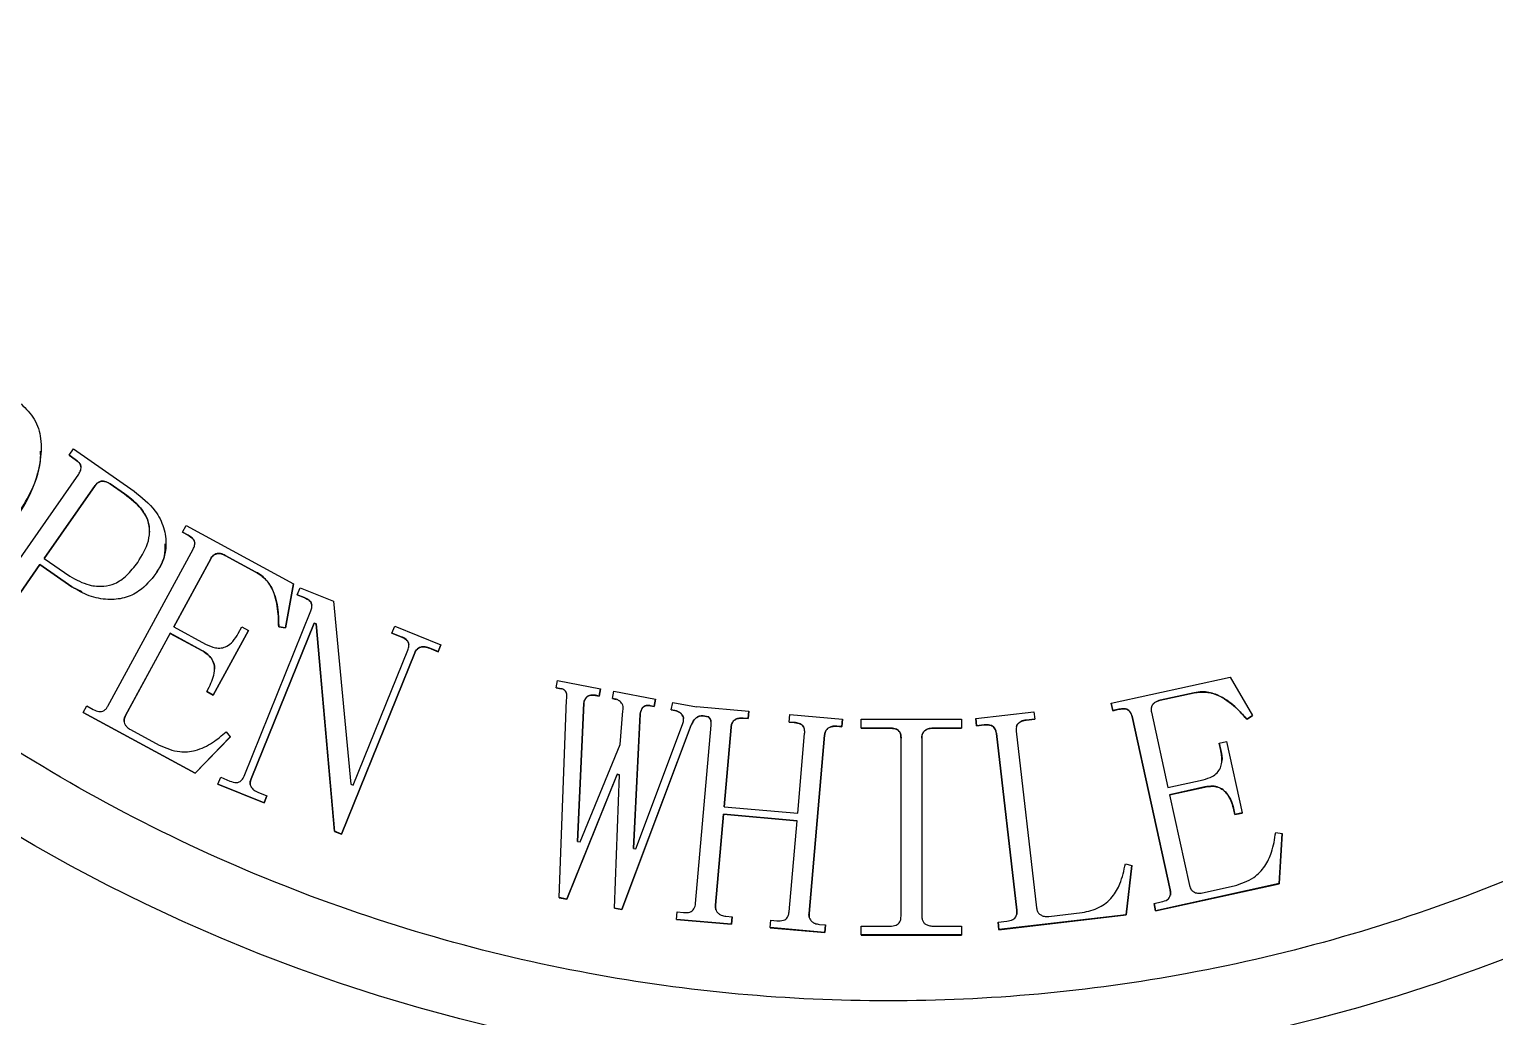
# Model space of a CAD drawing. Header units: millimetres. Extents: x 1852 to 4288, y 681 to 2404.
# Drawn here: x 3717 to 3778.1, y 2055.1 to 2096.3 of the extents above; entities that cross this region are included whole.
import ezdxf

# ---------------------------------------------------------------- set-up
doc = ezdxf.new("R2010")
doc.units = ezdxf.units.MM

msp = doc.modelspace()

# ---------------------------------------------------------------- linework, layer by layer
at = {"color": 7, "linetype": 'Continuous', "lineweight": 25}
for p, q in [((3717.523, 2078.721), (3717.523, 2078.723)), ((3718.685, 2078.555), (3718.865, 2078.813)), ((3718.942, 2078.376), (3718.685, 2078.555)), ((3718.685, 2078.555), (3718.685, 2078.553)), ((3718.685, 2078.553), (3718.942, 2078.374)), ((3718.865, 2078.813), (3721.394, 2077.048)), ((3718.942, 2078.376), (3718.942, 2078.374)), ((3714.815, 2071.635), (3719.09, 2077.763)), ((3719.776, 2077.285), (3717.653, 2074.244)), ((3717.654, 2074.243), (3719.776, 2077.283)), ((3719.776, 2077.283), (3719.776, 2077.285)), ((3720.999, 2076.941), (3720.4, 2077.359)), ((3720.4, 2077.356), (3720.4, 2077.359)), ((3720.4, 2077.356), (3720.999, 2076.938)), ((3720.999, 2076.938), (3720.999, 2076.941)), ((3723.417, 2075.34), (3723.567, 2075.613)), ((3723.646, 2075.215), (3723.417, 2075.34)), ((3723.417, 2075.34), (3723.417, 2075.338)), ((3723.417, 2075.338), (3723.646, 2075.212)), ((3723.567, 2075.613), (3728.051, 2073.178)), ((3723.646, 2075.215), (3723.646, 2075.212)), ((3720.307, 2068.083), (3723.86, 2074.625)), ((3722.725, 2074.845), (3722.725, 2074.847)), ((3717.653, 2074.244), (3718.724, 2073.496)), ((3724.592, 2074.228), (3723.053, 2071.391)), ((3723.053, 2071.39), (3724.592, 2074.226)), ((3724.592, 2074.228), (3724.592, 2074.226)), ((3726.481, 2073.675), (3725.2, 2074.371)), ((3725.2, 2074.371), (3725.2, 2074.369)), ((3725.2, 2074.369), (3726.481, 2073.673)), ((3717.474, 2073.986), (3715.501, 2071.158)), ((3715.501, 2071.155), (3717.474, 2073.983)), ((3718.801, 2073.059), (3717.474, 2073.986)), ((3717.474, 2073.986), (3717.474, 2073.983)), ((3717.474, 2073.983), (3718.801, 2073.057)), ((3726.481, 2073.675), (3726.481, 2073.673)), ((3718.801, 2073.059), (3718.801, 2073.057)), ((3718.801, 2073.057), (3719.221, 2072.857)), ((3728.051, 2073.178), (3727.709, 2071.35)), ((3727.709, 2071.348), (3728.051, 2073.176)), ((3728.051, 2073.178), (3728.051, 2073.176)), ((3728.202, 2072.727), (3728.319, 2073.016)), ((3728.319, 2073.016), (3729.716, 2072.452)), ((3728.491, 2072.61), (3728.202, 2072.727)), ((3728.202, 2072.727), (3728.202, 2072.725)), ((3728.202, 2072.725), (3728.491, 2072.607)), ((3728.491, 2072.61), (3728.491, 2072.607)), ((3729.716, 2072.452), (3730.44, 2064.819)), ((3725.986, 2065.162), (3728.768, 2072.049)), ((3722.902, 2071.117), (3721.039, 2067.686)), ((3721.039, 2067.684), (3722.902, 2071.115)), ((3724.228, 2070.397), (3722.902, 2071.117)), ((3722.902, 2071.117), (3722.902, 2071.115)), ((3722.902, 2071.115), (3724.228, 2070.395)), ((3723.053, 2071.391), (3724.378, 2070.67)), ((3726.167, 2071.24), (3724.701, 2068.542)), ((3724.701, 2068.539), (3726.167, 2071.238)), ((3725.744, 2071.113), (3725.894, 2071.389)), ((3725.894, 2071.389), (3726.167, 2071.24)), ((3726.167, 2071.24), (3726.167, 2071.238)), ((3728.901, 2071.546), (3726.275, 2065.045)), ((3726.275, 2065.043), (3728.901, 2071.544)), ((3727.709, 2071.35), (3727.429, 2071.383)), ((3727.429, 2071.383), (3727.429, 2071.381)), ((3727.429, 2071.381), (3727.709, 2071.348)), ((3727.709, 2071.35), (3727.709, 2071.348)), ((3728.997, 2071.508), (3728.901, 2071.546)), ((3728.901, 2071.546), (3728.901, 2071.544)), ((3728.901, 2071.544), (3728.997, 2071.506)), ((3729.758, 2062.854), (3728.997, 2071.508)), ((3728.997, 2071.508), (3728.997, 2071.506)), ((3728.997, 2071.506), (3729.758, 2062.852)), ((3732.151, 2071.13), (3732.268, 2071.419)), ((3732.536, 2070.976), (3732.151, 2071.13)), ((3732.151, 2071.13), (3732.151, 2071.128)), ((3732.151, 2071.128), (3732.536, 2070.974)), ((3732.268, 2071.419), (3734.195, 2070.641)), ((3732.536, 2070.976), (3732.536, 2070.974)), ((3724.228, 2070.397), (3724.228, 2070.395)), ((3730.536, 2064.781), (3732.813, 2070.415)), ((3734.077, 2070.352), (3733.692, 2070.508)), ((3733.692, 2070.508), (3733.692, 2070.506)), ((3733.692, 2070.506), (3734.077, 2070.35)), ((3734.195, 2070.641), (3734.077, 2070.352)), ((3734.077, 2070.35), (3734.195, 2070.639)), ((3734.077, 2070.352), (3734.077, 2070.35)), ((3734.195, 2070.641), (3734.195, 2070.639)), ((3733.102, 2070.298), (3730.047, 2062.737)), ((3730.047, 2062.735), (3733.102, 2070.296)), ((3733.102, 2070.298), (3733.102, 2070.296)), ((3739.001, 2068.842), (3739.061, 2069.148)), ((3739.061, 2069.148), (3740.849, 2068.807)), ((3762.147, 2068.196), (3767.104, 2069.286)), ((3767.104, 2069.286), (3768.036, 2067.687)), ((3724.428, 2068.69), (3724.528, 2068.873)), ((3724.701, 2068.542), (3724.428, 2068.69)), ((3724.428, 2068.69), (3724.428, 2068.688)), ((3724.428, 2068.688), (3724.701, 2068.539)), ((3724.701, 2068.542), (3724.701, 2068.539)), ((3739.205, 2068.803), (3739.001, 2068.842)), ((3739.001, 2068.842), (3739.001, 2068.84)), ((3739.001, 2068.84), (3739.205, 2068.801)), ((3739.205, 2068.803), (3739.205, 2068.801)), ((3740.789, 2068.501), (3740.635, 2068.53)), ((3740.635, 2068.53), (3740.635, 2068.528)), ((3740.635, 2068.528), (3740.789, 2068.499)), ((3740.849, 2068.807), (3740.789, 2068.501)), ((3740.789, 2068.499), (3740.849, 2068.805)), ((3740.789, 2068.501), (3740.789, 2068.499)), ((3740.849, 2068.807), (3740.849, 2068.805)), ((3741.349, 2068.393), (3741.409, 2068.699)), ((3741.409, 2068.699), (3743.145, 2068.368)), ((3765.603, 2068.637), (3764.187, 2068.325)), ((3764.187, 2068.323), (3765.603, 2068.635)), ((3765.603, 2068.637), (3765.603, 2068.635)), ((3719.273, 2067.815), (3719.421, 2068.091)), ((3719.421, 2068.091), (3719.697, 2067.941)), ((3739.13, 2060.087), (3739.435, 2068.335)), ((3740.149, 2068.201), (3739.895, 2062.429)), ((3739.895, 2062.429), (3740.149, 2068.198)), ((3740.149, 2068.201), (3740.149, 2068.198)), ((3741.504, 2068.364), (3741.349, 2068.393)), ((3741.349, 2068.393), (3741.349, 2068.391)), ((3741.349, 2068.391), (3741.504, 2068.362)), ((3741.504, 2068.364), (3741.504, 2068.362)), ((3741.673, 2066.48), (3741.783, 2067.888)), ((3743.085, 2068.062), (3742.933, 2068.093)), ((3742.933, 2068.093), (3742.933, 2068.091)), ((3742.933, 2068.091), (3743.085, 2068.06)), ((3743.145, 2068.368), (3743.085, 2068.062)), ((3743.085, 2068.06), (3743.145, 2068.366)), ((3743.085, 2068.062), (3743.085, 2068.06)), ((3743.145, 2068.368), (3743.145, 2068.366)), ((3743.8, 2067.927), (3743.859, 2068.233)), ((3743.954, 2067.896), (3743.8, 2067.927)), ((3743.8, 2067.927), (3743.8, 2067.925)), ((3743.8, 2067.925), (3743.954, 2067.894)), ((3743.859, 2068.233), (3744.845, 2068.045)), ((3743.954, 2067.896), (3743.954, 2067.894)), ((3744.845, 2068.045), (3744.847, 2068.066)), ((3744.847, 2068.066), (3747.032, 2067.875)), ((3762.214, 2067.891), (3762.147, 2068.196)), ((3762.147, 2068.196), (3762.147, 2068.194)), ((3762.147, 2068.194), (3762.214, 2067.889)), ((3762.467, 2067.947), (3762.214, 2067.891)), ((3762.214, 2067.889), (3762.467, 2067.945)), ((3762.214, 2067.891), (3762.214, 2067.889)), ((3762.467, 2067.947), (3762.467, 2067.945)), ((3764.187, 2068.325), (3764.187, 2068.323)), ((3723.941, 2065.28), (3719.273, 2067.815)), ((3719.273, 2067.815), (3719.273, 2067.813)), ((3719.273, 2067.813), (3723.941, 2065.278)), ((3721.039, 2067.686), (3721.039, 2067.684)), ((3744.632, 2067.291), (3741.735, 2059.59)), ((3741.735, 2059.588), (3744.632, 2067.289)), ((3742.498, 2067.752), (3742.222, 2062.142)), ((3742.222, 2062.142), (3742.498, 2067.75)), ((3742.324, 2062.123), (3744.266, 2067.309)), ((3742.498, 2067.752), (3742.498, 2067.75)), ((3744.632, 2067.291), (3744.632, 2067.289)), ((3744.811, 2059.84), (3745.46, 2067.278)), ((3745.331, 2067.634), (3745.127, 2067.673)), ((3745.127, 2067.673), (3745.127, 2067.671)), ((3745.127, 2067.671), (3745.331, 2067.632)), ((3745.333, 2067.645), (3745.331, 2067.634)), ((3745.331, 2067.632), (3745.333, 2067.643)), ((3745.331, 2067.632), (3745.331, 2067.634)), ((3745.333, 2067.645), (3745.333, 2067.643)), ((3747.005, 2067.563), (3746.797, 2067.58)), ((3746.797, 2067.58), (3746.797, 2067.578)), ((3746.797, 2067.578), (3747.005, 2067.561)), ((3747.032, 2067.875), (3747.005, 2067.563)), ((3747.005, 2067.561), (3747.032, 2067.873)), ((3747.005, 2067.563), (3747.005, 2067.561)), ((3747.032, 2067.875), (3747.032, 2067.873)), ((3748.721, 2067.412), (3748.748, 2067.725)), ((3748.929, 2067.395), (3748.721, 2067.412)), ((3748.721, 2067.412), (3748.721, 2067.41)), ((3748.721, 2067.41), (3748.929, 2067.393)), ((3748.748, 2067.725), (3750.933, 2067.534)), ((3748.929, 2067.395), (3748.929, 2067.393)), ((3750.933, 2067.534), (3750.906, 2067.222)), ((3750.906, 2067.22), (3750.933, 2067.532)), ((3750.933, 2067.534), (3750.933, 2067.532)), ((3751.716, 2067.159), (3751.716, 2067.529)), ((3751.716, 2067.529), (3755.908, 2067.529)), ((3755.908, 2067.529), (3755.908, 2067.159)), ((3756.497, 2067.567), (3758.918, 2067.847)), ((3756.533, 2067.259), (3756.497, 2067.567)), ((3756.497, 2067.567), (3756.497, 2067.565)), ((3756.497, 2067.565), (3756.533, 2067.257)), ((3756.841, 2067.294), (3756.533, 2067.259)), ((3756.533, 2067.257), (3756.841, 2067.292)), ((3756.841, 2067.294), (3756.841, 2067.292)), ((3758.955, 2067.539), (3758.594, 2067.498)), ((3758.594, 2067.496), (3758.955, 2067.536)), ((3758.594, 2067.496), (3758.594, 2067.498)), ((3758.918, 2067.847), (3758.955, 2067.539)), ((3758.955, 2067.539), (3758.955, 2067.536)), ((3764.601, 2060.413), (3763.012, 2067.643)), ((3763.012, 2067.641), (3763.012, 2067.643)), ((3763.012, 2067.641), (3764.601, 2060.411)), ((3763.821, 2067.82), (3764.511, 2064.686)), ((3768.036, 2067.687), (3767.807, 2067.531)), ((3767.807, 2067.529), (3768.036, 2067.685)), ((3767.807, 2067.531), (3767.807, 2067.529)), ((3768.036, 2067.687), (3768.036, 2067.685)), ((3721.251, 2067.097), (3722.442, 2066.45)), ((3725.41, 2066.792), (3723.941, 2065.28)), ((3723.941, 2065.278), (3725.41, 2066.79)), ((3725.231, 2067.008), (3725.41, 2066.792)), ((3725.41, 2066.792), (3725.41, 2066.79)), ((3746.292, 2067.206), (3746.001, 2063.878)), ((3746.001, 2063.878), (3746.292, 2067.204)), ((3746.292, 2067.206), (3746.292, 2067.204)), ((3749.07, 2063.608), (3749.361, 2066.937)), ((3750.193, 2066.865), (3749.544, 2059.428)), ((3749.544, 2059.426), (3750.193, 2066.863)), ((3750.193, 2066.865), (3750.193, 2066.863)), ((3750.906, 2067.222), (3750.698, 2067.239)), ((3750.698, 2067.239), (3750.698, 2067.237)), ((3750.698, 2067.237), (3750.906, 2067.22)), ((3750.906, 2067.22), (3750.906, 2067.222)), ((3752.912, 2067.159), (3751.716, 2067.159)), ((3751.716, 2067.159), (3751.716, 2067.157)), ((3751.716, 2067.157), (3752.912, 2067.157)), ((3752.912, 2067.159), (3752.912, 2067.157)), ((3753.38, 2059.315), (3753.38, 2066.743)), ((3754.243, 2066.743), (3754.243, 2059.315)), ((3755.908, 2067.159), (3754.712, 2067.159)), ((3754.712, 2067.159), (3754.712, 2067.157)), ((3754.712, 2067.157), (3755.908, 2067.157)), ((3755.908, 2067.159), (3755.908, 2067.157)), ((3756.533, 2067.259), (3756.533, 2067.257)), ((3758.205, 2059.567), (3757.354, 2066.936)), ((3757.354, 2066.936), (3757.354, 2066.933)), ((3757.354, 2066.933), (3758.205, 2059.565)), ((3758.178, 2067.032), (3759.03, 2059.664)), ((3739.997, 2062.41), (3741.673, 2066.48)), ((3766.649, 2066.533), (3766.951, 2066.601)), ((3766.714, 2066.231), (3766.649, 2066.533)), ((3766.649, 2066.533), (3766.649, 2066.531)), ((3766.649, 2066.531), (3766.714, 2066.229)), ((3766.714, 2066.231), (3766.714, 2066.229)), ((3766.951, 2066.601), (3767.606, 2063.619)), ((3723.941, 2065.28), (3723.941, 2065.278)), ((3724.894, 2064.819), (3725.012, 2065.108)), ((3725.012, 2065.108), (3725.397, 2064.952)), ((3726.275, 2065.045), (3726.275, 2065.043)), ((3741.542, 2065.234), (3739.437, 2060.029)), ((3739.437, 2060.027), (3741.542, 2065.232)), ((3741.428, 2059.647), (3741.644, 2065.215)), ((3741.644, 2065.215), (3741.542, 2065.234)), ((3741.542, 2065.234), (3741.542, 2065.232)), ((3741.542, 2065.232), (3741.644, 2065.213)), ((3764.511, 2064.686), (3765.977, 2065.009)), ((3726.82, 2064.041), (3724.894, 2064.819)), ((3724.894, 2064.819), (3724.894, 2064.817)), ((3724.894, 2064.817), (3726.82, 2064.039)), ((3726.553, 2064.486), (3726.938, 2064.33)), ((3726.938, 2064.33), (3726.82, 2064.041)), ((3726.82, 2064.039), (3726.938, 2064.328)), ((3726.938, 2064.33), (3726.938, 2064.328)), ((3730.44, 2064.819), (3730.536, 2064.781)), ((3766.042, 2064.705), (3764.576, 2064.381)), ((3764.576, 2064.381), (3765.41, 2060.59)), ((3764.577, 2064.379), (3766.042, 2064.703)), ((3766.042, 2064.705), (3766.042, 2064.703)), ((3726.82, 2064.041), (3726.82, 2064.039)), ((3746.001, 2063.878), (3749.07, 2063.608)), ((3767.304, 2063.551), (3767.26, 2063.753)), ((3767.26, 2063.753), (3767.26, 2063.751)), ((3767.26, 2063.751), (3767.304, 2063.549)), ((3767.606, 2063.619), (3767.304, 2063.551)), ((3767.304, 2063.549), (3767.606, 2063.617)), ((3767.606, 2063.619), (3767.606, 2063.617)), ((3745.974, 2063.566), (3745.643, 2059.769)), ((3745.643, 2059.767), (3745.974, 2063.563)), ((3749.043, 2063.296), (3745.974, 2063.566)), ((3745.974, 2063.566), (3745.974, 2063.563)), ((3745.974, 2063.563), (3749.043, 2063.294)), ((3748.712, 2059.499), (3749.043, 2063.296)), ((3767.304, 2063.551), (3767.304, 2063.549)), ((3730.047, 2062.737), (3729.758, 2062.854)), ((3729.758, 2062.854), (3729.758, 2062.852)), ((3729.758, 2062.852), (3730.047, 2062.735)), ((3730.047, 2062.737), (3730.047, 2062.735)), ((3739.895, 2062.429), (3739.997, 2062.41)), ((3769.003, 2062.811), (3769.278, 2062.767)), ((3769.278, 2062.767), (3769.155, 2060.671)), ((3769.155, 2060.669), (3769.278, 2062.765)), ((3769.278, 2062.767), (3769.278, 2062.765)), ((3742.222, 2062.142), (3742.324, 2062.123)), ((3762.734, 2061.501), (3763.004, 2061.426)), ((3763.004, 2061.426), (3762.773, 2059.365)), ((3762.773, 2059.363), (3763.004, 2061.424)), ((3763.004, 2061.426), (3763.004, 2061.424)), ((3769.155, 2060.671), (3763.998, 2059.537)), ((3763.998, 2059.535), (3769.155, 2060.669)), ((3765.953, 2060.286), (3767.267, 2060.575)), ((3769.155, 2060.671), (3769.155, 2060.669)), ((3739.437, 2060.029), (3739.13, 2060.087)), ((3739.13, 2060.087), (3739.13, 2060.085)), ((3739.13, 2060.085), (3739.437, 2060.027)), ((3739.437, 2060.029), (3739.437, 2060.027)), ((3764.601, 2060.413), (3764.601, 2060.411)), ((3741.735, 2059.59), (3741.428, 2059.647)), ((3741.428, 2059.647), (3741.428, 2059.645)), ((3741.428, 2059.645), (3741.735, 2059.588)), ((3741.735, 2059.59), (3741.735, 2059.588)), ((3744.017, 2059.177), (3744.046, 2059.489)), ((3744.046, 2059.489), (3744.306, 2059.466)), ((3745.643, 2059.769), (3745.643, 2059.767)), ((3749.544, 2059.428), (3749.544, 2059.426)), ((3762.773, 2059.365), (3757.465, 2058.751)), ((3757.465, 2058.748), (3762.773, 2059.363)), ((3758.205, 2059.567), (3758.205, 2059.565)), ((3759.542, 2059.305), (3760.933, 2059.465)), ((3762.773, 2059.365), (3762.773, 2059.363)), ((3763.931, 2059.841), (3764.233, 2059.908)), ((3763.998, 2059.537), (3763.931, 2059.841)), ((3763.931, 2059.841), (3763.931, 2059.839)), ((3763.931, 2059.839), (3763.998, 2059.535)), ((3763.998, 2059.537), (3763.998, 2059.535)), ((3746.305, 2058.977), (3744.017, 2059.177)), ((3744.017, 2059.177), (3744.017, 2059.175)), ((3744.017, 2059.175), (3746.305, 2058.975)), ((3746.074, 2059.31), (3746.334, 2059.289)), ((3746.334, 2059.289), (3746.305, 2058.977)), ((3746.305, 2058.975), (3746.334, 2059.287)), ((3746.305, 2058.977), (3746.305, 2058.975)), ((3746.334, 2059.289), (3746.334, 2059.287)), ((3747.918, 2058.834), (3747.947, 2059.146)), ((3750.206, 2058.634), (3747.918, 2058.834)), ((3747.918, 2058.834), (3747.918, 2058.832)), ((3747.918, 2058.832), (3750.206, 2058.632)), ((3747.947, 2059.146), (3748.207, 2059.125)), ((3749.975, 2058.969), (3750.235, 2058.946)), ((3750.235, 2058.946), (3750.206, 2058.634)), ((3750.206, 2058.632), (3750.235, 2058.944)), ((3750.235, 2058.946), (3750.235, 2058.944)), ((3751.716, 2058.529), (3751.716, 2058.899)), ((3751.716, 2058.899), (3752.912, 2058.899)), ((3754.712, 2058.899), (3755.908, 2058.899)), ((3755.908, 2058.899), (3755.908, 2058.529)), ((3757.429, 2059.061), (3757.789, 2059.101)), ((3757.465, 2058.751), (3757.429, 2059.061)), ((3757.429, 2059.061), (3757.429, 2059.059)), ((3757.429, 2059.059), (3757.465, 2058.748)), ((3757.465, 2058.751), (3757.465, 2058.748)), ((3750.206, 2058.634), (3750.206, 2058.632)), ((3755.908, 2058.529), (3751.716, 2058.529)), ((3751.716, 2058.529), (3751.716, 2058.527)), ((3751.716, 2058.527), (3755.908, 2058.527)), ((3755.908, 2058.529), (3755.908, 2058.527))]:
    msp.add_line(p, q, dxfattribs=at)
msp.add_circle((3752.853, 2124.271), 71.5, dxfattribs=at)
for centre, start, end in [((3752.853, 2124.269), 190.30617, 259.69396), ((3752.853, 2124.269), 280.30604, 349.69383), ((3752.93, 2123.897), 190.52799, 258.6349), ((3752.93, 2123.897), 281.36448, 349.47139)]:
    msp.add_arc(centre, 80, start, end, dxfattribs=at)
for points, knots in [([(3821.353, 2124.278), (3821.298, 2122.189), (3821.188, 2118.01), (3820.278, 2111.672), (3818.793, 2105.319), (3816.619, 2098.954), (3813.788, 2092.73), (3810.274, 2086.708), (3806.12, 2081.016), (3801.376, 2075.755), (3796.115, 2071.011), (3790.423, 2066.857), (3784.4, 2063.343), (3778.177, 2060.512), (3771.812, 2058.34), (3765.459, 2056.845), (3759.12, 2055.968), (3752.853, 2055.683), (3746.586, 2055.968), (3740.247, 2056.845), (3733.895, 2058.34), (3727.529, 2060.512), (3721.306, 2063.343), (3715.283, 2066.857), (3709.591, 2071.011), (3704.33, 2075.755), (3699.586, 2081.016), (3695.432, 2086.708), (3691.918, 2092.73), (3689.088, 2098.953), (3686.914, 2105.319), (3685.428, 2111.672), (3684.518, 2118.01), (3684.408, 2122.189), (3684.353, 2124.278)], [0, 0, 0, 0, 0.029124, 0.058248, 0.08912, 0.119994, 0.151902, 0.184313, 0.217069, 0.25, 0.282931, 0.315687, 0.348098, 0.380006, 0.410878, 0.441752, 0.470875, 0.5, 0.529123, 0.558248, 0.58912, 0.619994, 0.651902, 0.684313, 0.717069, 0.75, 0.782931, 0.815687, 0.848098, 0.880006, 0.910878, 0.941752, 0.970875, 1, 1, 1, 1]), ([(3675.128, 2110.138), (3675.654, 2107.642), (3676.716, 2102.604), (3679.255, 2095.227), (3682.524, 2087.985), (3686.587, 2081.006), (3691.399, 2074.403), (3696.891, 2068.31), (3702.985, 2062.817), (3709.588, 2058.005), (3716.567, 2053.943), (3723.809, 2050.674), (3731.186, 2048.135), (3736.223, 2047.072), (3738.719, 2046.546)], [0, 0, 0, 0, 0.079959, 0.161371, 0.244142, 0.328893, 0.414217, 0.5, 0.585778, 0.671102, 0.755858, 0.838624, 0.920039, 1, 1, 1, 1]), ([(3766.987, 2046.546), (3769.483, 2047.072), (3774.52, 2048.135), (3781.897, 2050.673), (3789.139, 2053.943), (3796.118, 2058.005), (3802.721, 2062.817), (3808.815, 2068.31), (3814.307, 2074.403), (3819.119, 2081.006), (3823.182, 2087.985), (3826.451, 2095.227), (3828.99, 2102.604), (3830.052, 2107.642), (3830.578, 2110.138)], [0, 0, 0, 0, 0.0799588, 0.1613715, 0.2441424, 0.3288926, 0.4142166, 0.5, 0.5857784, 0.6711024, 0.7558576, 0.8386237, 0.9200388, 1, 1, 1, 1]), ([(3716.687, 2080.693), (3716.888, 2080.492), (3717.293, 2080.087), (3717.564, 2079.193), (3717.483, 2077.98), (3716.991, 2076.619), (3716.338, 2075.754), (3716.039, 2075.357)], [0, 0, 0, 0, 0.141994, 0.285364, 0.454307, 0.749816, 1, 1, 1, 1]), ([(3716.039, 2075.355), (3716.426, 2075.902), (3717.095, 2076.849), (3717.522, 2078.069), (3717.5, 2078.64), (3717.497, 2078.721)], [0, 0, 0, 0, 0.540379, 0.935169, 1, 1, 1, 1]), ([(3719.09, 2077.763), (3719.121, 2077.814), (3719.171, 2077.895), (3719.194, 2078.025), (3719.172, 2078.139), (3719.089, 2078.266), (3718.998, 2078.333), (3718.942, 2078.376)], [0, 0, 0, 0, 0.242147, 0.388856, 0.536837, 0.710317, 1, 1, 1, 1]), ([(3718.942, 2078.374), (3719.013, 2078.319), (3719.112, 2078.242), (3719.183, 2078.108), (3719.182, 2078.052), (3719.182, 2078.032)], [0, 0, 0, 0, 0.613941, 0.8617155, 1, 1, 1, 1]), ([(3720.4, 2077.359), (3720.33, 2077.399), (3720.222, 2077.463), (3720.053, 2077.473), (3719.929, 2077.439), (3719.839, 2077.366), (3719.795, 2077.31), (3719.776, 2077.285)], [0, 0, 0, 0, 0.336259, 0.518412, 0.701425, 0.865829, 1, 1, 1, 1]), ([(3719.776, 2077.283), (3719.811, 2077.327), (3719.87, 2077.401), (3719.991, 2077.458), (3720.109, 2077.471), (3720.253, 2077.446), (3720.345, 2077.39), (3720.4, 2077.356)], [0, 0, 0, 0, 0.234766, 0.393258, 0.551032, 0.728919, 1, 1, 1, 1]), ([(3721.394, 2077.048), (3721.715, 2076.795), (3722.239, 2076.38), (3722.669, 2075.544), (3722.77, 2074.771), (3722.614, 2074.099), (3722.395, 2073.747), (3722.309, 2073.608)], [0, 0, 0, 0, 0.303232, 0.495993, 0.689194, 0.877678, 1, 1, 1, 1]), ([(3721.548, 2074.074), (3721.727, 2074.365), (3721.993, 2074.798), (3722.073, 2075.474), (3721.935, 2076), (3721.563, 2076.511), (3721.2, 2076.788), (3720.999, 2076.941)], [0, 0, 0, 0, 0.300507, 0.4469011, 0.5941839, 0.7750715, 1, 1, 1, 1]), ([(3720.999, 2076.938), (3721.266, 2076.73), (3721.665, 2076.419), (3722.01, 2075.827), (3722.031, 2075.496), (3722.042, 2075.332)], [0, 0, 0, 0, 0.505642, 0.75535, 1, 1, 1, 1]), ([(3723.86, 2074.625), (3723.886, 2074.679), (3723.928, 2074.764), (3723.933, 2074.897), (3723.901, 2075.007), (3723.804, 2075.123), (3723.707, 2075.179), (3723.646, 2075.215)], [0, 0, 0, 0, 0.244604, 0.390165, 0.536734, 0.711366, 1, 1, 1, 1]), ([(3722.309, 2073.606), (3722.457, 2073.843), (3722.697, 2074.228), (3722.69, 2074.676), (3722.687, 2074.847)], [0, 0, 0, 0, 0.616838, 1, 1, 1, 1]), ([(3723.646, 2075.212), (3723.719, 2075.169), (3723.823, 2075.108), (3723.915, 2074.979), (3723.923, 2074.91), (3723.927, 2074.877)], [0, 0, 0, 0, 0.550155, 0.788318, 1, 1, 1, 1]), ([(3718.724, 2073.496), (3718.984, 2073.353), (3719.424, 2073.11), (3720.092, 2073.056), (3720.64, 2073.184), (3721.135, 2073.535), (3721.401, 2073.882), (3721.548, 2074.074)], [0, 0, 0, 0, 0.269335, 0.456647, 0.599702, 0.778351, 1, 1, 1, 1]), ([(3725.2, 2074.371), (3725.136, 2074.4), (3725.03, 2074.449), (3724.875, 2074.45), (3724.76, 2074.417), (3724.662, 2074.341), (3724.617, 2074.269), (3724.592, 2074.228)], [0, 0, 0, 0, 0.2946797, 0.4891513, 0.6427246, 0.79668, 1, 1, 1, 1]), ([(3724.592, 2074.226), (3724.626, 2074.279), (3724.682, 2074.365), (3724.814, 2074.438), (3724.958, 2074.454), (3725.093, 2074.423), (3725.172, 2074.383), (3725.2, 2074.369)], [0, 0, 0, 0, 0.264438, 0.424852, 0.624763, 0.864134, 1, 1, 1, 1]), ([(3722.309, 2073.608), (3722.093, 2073.344), (3721.731, 2072.901), (3720.992, 2072.559), (3720.269, 2072.503), (3719.501, 2072.64), (3719.037, 2072.918), (3718.801, 2073.059)], [0, 0, 0, 0, 0.253557, 0.424716, 0.595645, 0.794239, 1, 1, 1, 1]), ([(3727.429, 2071.383), (3727.422, 2071.673), (3727.407, 2072.255), (3727.185, 2073.015), (3726.809, 2073.478), (3726.563, 2073.626), (3726.481, 2073.675)], [0, 0, 0, 0, 0.333446, 0.670522, 0.890051, 1, 1, 1, 1]), ([(3726.481, 2073.673), (3726.623, 2073.58), (3726.932, 2073.375), (3727.278, 2072.779), (3727.417, 2072.083), (3727.426, 2071.581), (3727.429, 2071.381)], [0, 0, 0, 0, 0.193125, 0.422079, 0.769445, 1, 1, 1, 1]), ([(3728.768, 2072.049), (3728.788, 2072.11), (3728.819, 2072.203), (3728.811, 2072.336), (3728.767, 2072.428), (3728.662, 2072.53), (3728.562, 2072.577), (3728.491, 2072.61)], [0, 0, 0, 0, 0.263647, 0.403144, 0.543417, 0.677144, 1, 1, 1, 1]), ([(3728.491, 2072.607), (3728.572, 2072.57), (3728.687, 2072.517), (3728.791, 2072.391), (3728.805, 2072.322), (3728.812, 2072.288)], [0, 0, 0, 0, 0.5591696, 0.7832763, 1, 1, 1, 1]), ([(3724.378, 2070.67), (3724.511, 2070.608), (3724.719, 2070.511), (3725.034, 2070.49), (3725.292, 2070.58), (3725.548, 2070.788), (3725.673, 2070.995), (3725.744, 2071.113)], [0, 0, 0, 0, 0.265228, 0.413113, 0.562281, 0.751044, 1, 1, 1, 1]), ([(3732.813, 2070.415), (3732.834, 2070.476), (3732.865, 2070.569), (3732.856, 2070.703), (3732.812, 2070.795), (3732.708, 2070.896), (3732.607, 2070.943), (3732.536, 2070.976)], [0, 0, 0, 0, 0.263647, 0.403144, 0.543417, 0.677144, 1, 1, 1, 1]), ([(3732.536, 2070.974), (3732.618, 2070.936), (3732.732, 2070.884), (3732.836, 2070.758), (3732.85, 2070.688), (3732.857, 2070.654)], [0, 0, 0, 0, 0.55917, 0.783276, 1, 1, 1, 1]), ([(3724.528, 2068.873), (3724.629, 2069.092), (3724.769, 2069.395), (3724.75, 2069.822), (3724.63, 2070.087), (3724.436, 2070.273), (3724.289, 2070.361), (3724.228, 2070.397)], [0, 0, 0, 0, 0.4002553, 0.5540467, 0.7092134, 0.880119, 1, 1, 1, 1]), ([(3724.228, 2070.395), (3724.347, 2070.32), (3724.539, 2070.2), (3724.706, 2069.937), (3724.763, 2069.746), (3724.748, 2069.64), (3724.745, 2069.618)], [0, 0, 0, 0, 0.419661, 0.676448, 0.934087, 1, 1, 1, 1]), ([(3733.692, 2070.508), (3733.626, 2070.53), (3733.515, 2070.567), (3733.361, 2070.551), (3733.25, 2070.503), (3733.16, 2070.419), (3733.123, 2070.342), (3733.102, 2070.298)], [0, 0, 0, 0, 0.292493, 0.488495, 0.642099, 0.795375, 1, 1, 1, 1]), ([(3733.102, 2070.296), (3733.133, 2070.355), (3733.18, 2070.448), (3733.299, 2070.529), (3733.422, 2070.558), (3733.558, 2070.554), (3733.649, 2070.521), (3733.692, 2070.506)], [0, 0, 0, 0, 0.277567, 0.434289, 0.591034, 0.809151, 1, 1, 1, 1]), ([(3739.435, 2068.335), (3739.446, 2068.417), (3739.462, 2068.53), (3739.415, 2068.668), (3739.357, 2068.741), (3739.281, 2068.784), (3739.23, 2068.797), (3739.205, 2068.803)], [0, 0, 0, 0, 0.409045, 0.568709, 0.729731, 0.871998, 1, 1, 1, 1]), ([(3740.635, 2068.53), (3740.57, 2068.538), (3740.47, 2068.55), (3740.338, 2068.511), (3740.251, 2068.444), (3740.183, 2068.338), (3740.162, 2068.251), (3740.149, 2068.201)], [0, 0, 0, 0, 0.286948, 0.445283, 0.603611, 0.766841, 1, 1, 1, 1]), ([(3740.149, 2068.198), (3740.163, 2068.254), (3740.186, 2068.347), (3740.265, 2068.457), (3740.36, 2068.52), (3740.489, 2068.546), (3740.58, 2068.535), (3740.635, 2068.528)], [0, 0, 0, 0, 0.255208, 0.42331, 0.591938, 0.753059, 1, 1, 1, 1]), ([(3767.807, 2067.531), (3767.617, 2067.738), (3767.237, 2068.155), (3766.598, 2068.578), (3766.011, 2068.703), (3765.713, 2068.655), (3765.603, 2068.637)], [0, 0, 0, 0, 0.324948, 0.652823, 0.870839, 1, 1, 1, 1]), ([(3765.603, 2068.635), (3765.771, 2068.656), (3766.137, 2068.702), (3766.794, 2068.474), (3767.349, 2068.04), (3767.681, 2067.669), (3767.807, 2067.529)], [0, 0, 0, 0, 0.194478, 0.422538, 0.782169, 1, 1, 1, 1]), ([(3719.697, 2067.941), (3719.774, 2067.903), (3719.883, 2067.85), (3720.044, 2067.844), (3720.153, 2067.891), (3720.244, 2067.975), (3720.287, 2068.048), (3720.307, 2068.083)], [0, 0, 0, 0, 0.350066, 0.499422, 0.650662, 0.830252, 1, 1, 1, 1]), ([(3741.783, 2067.888), (3741.79, 2067.946), (3741.802, 2068.043), (3741.745, 2068.19), (3741.647, 2068.306), (3741.548, 2068.346), (3741.504, 2068.364)], [0, 0, 0, 0, 0.280717, 0.477013, 0.764436, 1, 1, 1, 1]), ([(3742.933, 2068.093), (3742.886, 2068.1), (3742.81, 2068.112), (3742.702, 2068.091), (3742.626, 2068.044), (3742.554, 2067.95), (3742.518, 2067.847), (3742.502, 2067.77), (3742.498, 2067.752)], [0, 0, 0, 0, 0.219728, 0.360437, 0.501962, 0.629609, 0.910972, 1, 1, 1, 1]), ([(3742.498, 2067.75), (3742.517, 2067.83), (3742.544, 2067.941), (3742.637, 2068.052), (3742.718, 2068.094), (3742.82, 2068.108), (3742.89, 2068.097), (3742.933, 2068.091)], [0, 0, 0, 0, 0.38172, 0.524456, 0.668024, 0.797539, 1, 1, 1, 1]), ([(3744.266, 2067.309), (3744.286, 2067.367), (3744.319, 2067.461), (3744.312, 2067.602), (3744.265, 2067.709), (3744.184, 2067.799), (3744.078, 2067.865), (3743.994, 2067.886), (3743.954, 2067.896)], [0, 0, 0, 0, 0.234067, 0.380912, 0.528267, 0.670545, 0.840377, 1, 1, 1, 1]), ([(3743.954, 2067.894), (3744.023, 2067.874), (3744.136, 2067.841), (3744.25, 2067.728), (3744.304, 2067.636), (3744.306, 2067.579), (3744.307, 2067.566)], [0, 0, 0, 0, 0.411268, 0.667218, 0.924779, 1, 1, 1, 1]), ([(3762.467, 2067.945), (3762.556, 2067.961), (3762.681, 2067.984), (3762.838, 2067.935), (3762.927, 2067.855), (3762.984, 2067.752), (3763.003, 2067.675), (3763.012, 2067.641)], [0, 0, 0, 0, 0.369411, 0.518582, 0.668914, 0.853903, 1, 1, 1, 1]), ([(3763.012, 2067.643), (3762.996, 2067.7), (3762.971, 2067.792), (3762.89, 2067.897), (3762.792, 2067.957), (3762.645, 2067.981), (3762.535, 2067.96), (3762.467, 2067.947)], [0, 0, 0, 0, 0.243865, 0.391737, 0.541046, 0.710969, 1, 1, 1, 1]), ([(3764.187, 2068.325), (3764.109, 2068.301), (3763.991, 2068.265), (3763.87, 2068.15), (3763.813, 2068.038), (3763.802, 2067.923), (3763.815, 2067.852), (3763.821, 2067.82)], [0, 0, 0, 0, 0.339866, 0.516986, 0.694619, 0.862206, 1, 1, 1, 1]), ([(3763.823, 2068.024), (3763.829, 2068.048), (3763.846, 2068.111), (3763.922, 2068.203), (3764.04, 2068.282), (3764.139, 2068.309), (3764.187, 2068.323)], [0, 0, 0, 0, 0.153617, 0.387639, 0.698766, 1, 1, 1, 1]), ([(3720.987, 2067.432), (3720.984, 2067.444), (3720.972, 2067.495), (3720.994, 2067.584), (3721.025, 2067.652), (3721.039, 2067.684)], [0, 0, 0, 0, 0.142052, 0.594886, 1, 1, 1, 1]), ([(3721.039, 2067.686), (3721.016, 2067.635), (3720.977, 2067.549), (3720.98, 2067.412), (3721.022, 2067.298), (3721.113, 2067.186), (3721.2, 2067.13), (3721.251, 2067.097)], [0, 0, 0, 0, 0.233621, 0.399553, 0.564983, 0.740199, 1, 1, 1, 1]), ([(3745.127, 2067.673), (3745.071, 2067.672), (3744.964, 2067.67), (3744.818, 2067.585), (3744.706, 2067.456), (3744.657, 2067.347), (3744.632, 2067.291)], [0, 0, 0, 0, 0.2469872, 0.468153, 0.7284619, 1, 1, 1, 1]), ([(3744.632, 2067.289), (3744.666, 2067.365), (3744.722, 2067.489), (3744.865, 2067.614), (3744.999, 2067.675), (3745.089, 2067.672), (3745.127, 2067.671)], [0, 0, 0, 0, 0.365295, 0.600157, 0.833953, 1, 1, 1, 1]), ([(3745.46, 2067.278), (3745.462, 2067.323), (3745.467, 2067.413), (3745.431, 2067.533), (3745.379, 2067.609), (3745.343, 2067.638), (3745.333, 2067.645)], [0, 0, 0, 0, 0.330301, 0.665596, 0.906266, 1, 1, 1, 1]), ([(3745.333, 2067.643), (3745.357, 2067.621), (3745.411, 2067.571), (3745.453, 2067.48), (3745.454, 2067.417), (3745.455, 2067.395)], [0, 0, 0, 0, 0.343672, 0.771515, 1, 1, 1, 1]), ([(3746.797, 2067.58), (3746.727, 2067.582), (3746.611, 2067.586), (3746.468, 2067.526), (3746.376, 2067.449), (3746.313, 2067.341), (3746.3, 2067.255), (3746.292, 2067.206)], [0, 0, 0, 0, 0.290077, 0.48445, 0.638173, 0.79153, 1, 1, 1, 1]), ([(3746.292, 2067.204), (3746.301, 2067.257), (3746.316, 2067.348), (3746.388, 2067.461), (3746.497, 2067.54), (3746.639, 2067.585), (3746.746, 2067.58), (3746.797, 2067.578)], [0, 0, 0, 0, 0.224861, 0.386581, 0.549015, 0.787195, 1, 1, 1, 1]), ([(3749.361, 2066.937), (3749.363, 2066.995), (3749.367, 2067.091), (3749.321, 2067.212), (3749.258, 2067.294), (3749.143, 2067.36), (3749.029, 2067.384), (3748.946, 2067.393), (3748.929, 2067.395)], [0, 0, 0, 0, 0.237356, 0.392761, 0.524029, 0.65536, 0.93072, 1, 1, 1, 1]), ([(3748.929, 2067.393), (3749.021, 2067.382), (3749.15, 2067.366), (3749.282, 2067.268), (3749.331, 2067.192), (3749.342, 2067.14), (3749.346, 2067.124)], [0, 0, 0, 0, 0.508362, 0.70662, 0.904854, 1, 1, 1, 1]), ([(3757.354, 2066.936), (3757.341, 2067.003), (3757.321, 2067.105), (3757.24, 2067.218), (3757.145, 2067.28), (3757.006, 2067.307), (3756.903, 2067.299), (3756.841, 2067.294)], [0, 0, 0, 0, 0.282665, 0.424863, 0.567605, 0.744514, 1, 1, 1, 1]), ([(3756.841, 2067.292), (3756.919, 2067.298), (3757.032, 2067.307), (3757.175, 2067.263), (3757.263, 2067.192), (3757.328, 2067.078), (3757.345, 2066.986), (3757.354, 2066.933)], [0, 0, 0, 0, 0.321075, 0.465897, 0.611592, 0.779813, 1, 1, 1, 1]), ([(3758.594, 2067.498), (3758.521, 2067.484), (3758.408, 2067.461), (3758.279, 2067.372), (3758.204, 2067.278), (3758.17, 2067.158), (3758.175, 2067.076), (3758.178, 2067.032)], [0, 0, 0, 0, 0.311431, 0.483158, 0.654996, 0.813001, 1, 1, 1, 1]), ([(3758.193, 2067.22), (3758.205, 2067.252), (3758.234, 2067.328), (3758.348, 2067.427), (3758.477, 2067.48), (3758.568, 2067.492), (3758.594, 2067.496)], [0, 0, 0, 0, 0.200139, 0.468383, 0.843354, 1, 1, 1, 1]), ([(3722.442, 2066.45), (3722.725, 2066.33), (3723.21, 2066.126), (3724.01, 2066.207), (3724.67, 2066.52), (3725.051, 2066.851), (3725.231, 2067.008)], [0, 0, 0, 0, 0.296463, 0.506276, 0.766316, 1, 1, 1, 1]), ([(3750.698, 2067.239), (3750.628, 2067.241), (3750.512, 2067.245), (3750.369, 2067.185), (3750.277, 2067.108), (3750.214, 2067), (3750.201, 2066.915), (3750.193, 2066.865)], [0, 0, 0, 0, 0.290077, 0.48445, 0.638173, 0.79153, 1, 1, 1, 1]), ([(3750.193, 2066.863), (3750.202, 2066.916), (3750.217, 2067.007), (3750.289, 2067.12), (3750.398, 2067.199), (3750.54, 2067.244), (3750.647, 2067.239), (3750.698, 2067.237)], [0, 0, 0, 0, 0.224861, 0.386581, 0.549015, 0.787195, 1, 1, 1, 1]), ([(3753.38, 2066.743), (3753.378, 2066.804), (3753.373, 2066.901), (3753.314, 2067.022), (3753.235, 2067.096), (3753.099, 2067.153), (3752.989, 2067.157), (3752.912, 2067.159)], [0, 0, 0, 0, 0.250411, 0.398556, 0.54744, 0.686236, 1, 1, 1, 1]), ([(3752.912, 2067.157), (3752.986, 2067.155), (3753.097, 2067.151), (3753.235, 2067.095), (3753.314, 2067.019), (3753.368, 2066.908), (3753.379, 2066.812), (3753.38, 2066.75), (3753.38, 2066.741)], [0, 0, 0, 0, 0.304676, 0.455037, 0.606549, 0.74539, 0.96037, 1, 1, 1, 1]), ([(3754.712, 2067.159), (3754.641, 2067.154), (3754.525, 2067.147), (3754.387, 2067.074), (3754.302, 2066.988), (3754.251, 2066.875), (3754.246, 2066.791), (3754.243, 2066.743)], [0, 0, 0, 0, 0.2944044, 0.4877252, 0.6436082, 0.7993468, 1, 1, 1, 1]), ([(3754.243, 2066.741), (3754.247, 2066.794), (3754.253, 2066.886), (3754.314, 2067.004), (3754.413, 2067.091), (3754.55, 2067.15), (3754.658, 2067.154), (3754.712, 2067.157)], [0, 0, 0, 0, 0.222894, 0.384836, 0.547319, 0.773072, 1, 1, 1, 1]), ([(3765.977, 2065.009), (3766.108, 2065.045), (3766.321, 2065.103), (3766.571, 2065.285), (3766.706, 2065.497), (3766.774, 2065.794), (3766.751, 2066.041), (3766.72, 2066.205), (3766.714, 2066.231)], [0, 0, 0, 0, 0.2467259, 0.3998867, 0.5540311, 0.6957626, 0.9510683, 1, 1, 1, 1]), ([(3766.714, 2066.229), (3766.748, 2066.076), (3766.786, 2065.905), (3766.747, 2065.738), (3766.743, 2065.72)], [0, 0, 0, 0, 0.889779, 1, 1, 1, 1]), ([(3725.397, 2064.952), (3725.487, 2064.919), (3725.612, 2064.873), (3725.779, 2064.906), (3725.884, 2064.981), (3725.949, 2065.074), (3725.978, 2065.143), (3725.986, 2065.162)], [0, 0, 0, 0, 0.388994, 0.538184, 0.687796, 0.914813, 1, 1, 1, 1]), ([(3726.275, 2065.045), (3726.255, 2064.98), (3726.224, 2064.881), (3726.253, 2064.741), (3726.323, 2064.632), (3726.426, 2064.543), (3726.515, 2064.503), (3726.553, 2064.486)], [0, 0, 0, 0, 0.2808974, 0.4343636, 0.5874099, 0.8242139, 1, 1, 1, 1]), ([(3726.243, 2064.81), (3726.24, 2064.838), (3726.231, 2064.917), (3726.258, 2064.993), (3726.275, 2065.043)], [0, 0, 0, 0, 0.3514921, 1, 1, 1, 1]), ([(3766.042, 2064.703), (3766.205, 2064.726), (3766.453, 2064.762), (3766.768, 2064.632), (3766.996, 2064.421), (3767.166, 2064.117), (3767.23, 2063.868), (3767.26, 2063.751)], [0, 0, 0, 0, 0.273265, 0.418209, 0.562823, 0.795258, 1, 1, 1, 1]), ([(3767.26, 2063.753), (3767.206, 2063.945), (3767.126, 2064.23), (3766.884, 2064.545), (3766.644, 2064.7), (3766.349, 2064.756), (3766.154, 2064.724), (3766.042, 2064.705)], [0, 0, 0, 0, 0.333895, 0.499037, 0.66578, 0.808284, 1, 1, 1, 1]), ([(3767.267, 2060.575), (3767.558, 2060.669), (3768.058, 2060.831), (3768.574, 2061.382), (3768.885, 2062.036), (3768.96, 2062.531), (3769.003, 2062.811)], [0, 0, 0, 0, 0.295552, 0.509146, 0.721996, 1, 1, 1, 1]), ([(3760.933, 2059.465), (3761.18, 2059.518), (3761.656, 2059.621), (3762.205, 2060.082), (3762.574, 2060.725), (3762.675, 2061.216), (3762.734, 2061.501)], [0, 0, 0, 0, 0.254501, 0.491089, 0.704746, 1, 1, 1, 1]), ([(3765.41, 2060.59), (3765.43, 2060.529), (3765.46, 2060.431), (3765.56, 2060.332), (3765.679, 2060.28), (3765.815, 2060.261), (3765.911, 2060.278), (3765.953, 2060.286)], [0, 0, 0, 0, 0.271137, 0.427796, 0.584166, 0.818016, 1, 1, 1, 1]), ([(3764.233, 2059.908), (3764.323, 2059.932), (3764.449, 2059.964), (3764.57, 2060.079), (3764.618, 2060.195), (3764.622, 2060.311), (3764.606, 2060.387), (3764.601, 2060.413)], [0, 0, 0, 0, 0.37884, 0.527566, 0.676229, 0.889817, 1, 1, 1, 1]), ([(3764.601, 2060.411), (3764.617, 2060.338), (3764.634, 2060.264), (3764.61, 2060.197), (3764.61, 2060.196)], [0, 0, 0, 0, 0.994206, 1, 1, 1, 1]), ([(3744.306, 2059.466), (3744.399, 2059.461), (3744.528, 2059.454), (3744.677, 2059.527), (3744.753, 2059.618), (3744.796, 2059.726), (3744.806, 2059.805), (3744.811, 2059.84)], [0, 0, 0, 0, 0.3758207, 0.5238074, 0.6720575, 0.8532035, 1, 1, 1, 1]), ([(3745.662, 2059.584), (3745.655, 2059.609), (3745.637, 2059.668), (3745.641, 2059.73), (3745.643, 2059.767)], [0, 0, 0, 0, 0.41224, 1, 1, 1, 1]), ([(3745.643, 2059.769), (3745.641, 2059.711), (3745.639, 2059.617), (3745.695, 2059.495), (3745.776, 2059.41), (3745.904, 2059.339), (3746.01, 2059.321), (3746.074, 2059.31)], [0, 0, 0, 0, 0.238138, 0.394231, 0.549692, 0.728395, 1, 1, 1, 1]), ([(3748.207, 2059.125), (3748.299, 2059.12), (3748.429, 2059.113), (3748.578, 2059.186), (3748.654, 2059.277), (3748.697, 2059.385), (3748.707, 2059.464), (3748.712, 2059.499)], [0, 0, 0, 0, 0.375821, 0.523807, 0.672057, 0.853203, 1, 1, 1, 1]), ([(3749.563, 2059.243), (3749.555, 2059.268), (3749.538, 2059.327), (3749.542, 2059.389), (3749.544, 2059.426)], [0, 0, 0, 0, 0.41224, 1, 1, 1, 1]), ([(3749.544, 2059.428), (3749.542, 2059.37), (3749.54, 2059.276), (3749.595, 2059.154), (3749.677, 2059.069), (3749.805, 2058.998), (3749.911, 2058.98), (3749.975, 2058.969)], [0, 0, 0, 0, 0.238138, 0.394231, 0.549692, 0.728395, 1, 1, 1, 1]), ([(3757.789, 2059.101), (3757.878, 2059.115), (3758.002, 2059.135), (3758.136, 2059.231), (3758.193, 2059.333), (3758.216, 2059.449), (3758.209, 2059.53), (3758.205, 2059.567)], [0, 0, 0, 0, 0.36734, 0.515297, 0.663697, 0.845087, 1, 1, 1, 1]), ([(3758.205, 2059.565), (3758.213, 2059.506), (3758.221, 2059.438), (3758.198, 2059.377), (3758.196, 2059.369)], [0, 0, 0, 0, 0.88537, 1, 1, 1, 1]), ([(3759.03, 2059.664), (3759.04, 2059.61), (3759.056, 2059.519), (3759.133, 2059.41), (3759.243, 2059.335), (3759.385, 2059.295), (3759.491, 2059.302), (3759.542, 2059.305)], [0, 0, 0, 0, 0.226887, 0.389122, 0.551824, 0.783972, 1, 1, 1, 1]), ([(3752.912, 2058.899), (3753.002, 2058.902), (3753.127, 2058.907), (3753.268, 2058.986), (3753.341, 2059.079), (3753.377, 2059.194), (3753.379, 2059.277), (3753.38, 2059.315)], [0, 0, 0, 0, 0.364031, 0.510061, 0.655864, 0.843841, 1, 1, 1, 1]), ([(3754.243, 2059.315), (3754.247, 2059.265), (3754.252, 2059.176), (3754.31, 2059.057), (3754.405, 2058.97), (3754.543, 2058.911), (3754.652, 2058.903), (3754.712, 2058.899)], [0, 0, 0, 0, 0.210223, 0.375759, 0.542534, 0.746796, 1, 1, 1, 1])]:
    msp.add_open_spline(points, degree=3, knots=knots, dxfattribs=at)
msp.add_open_spline([(3831.583, 2109.353), (3831.019, 2106.738), (3829.889, 2101.508), (3827.21, 2093.929), (3823.841, 2086.641), (3819.745, 2079.731), (3814.981, 2073.264), (3809.593, 2067.307), (3803.637, 2061.919), (3797.17, 2057.156), (3790.26, 2053.06), (3782.971, 2049.691), (3775.392, 2047.012), (3770.162, 2045.882), (3767.548, 2045.318)], degree=3, dxfattribs=at)

doc.saveas('drawing.dxf')
